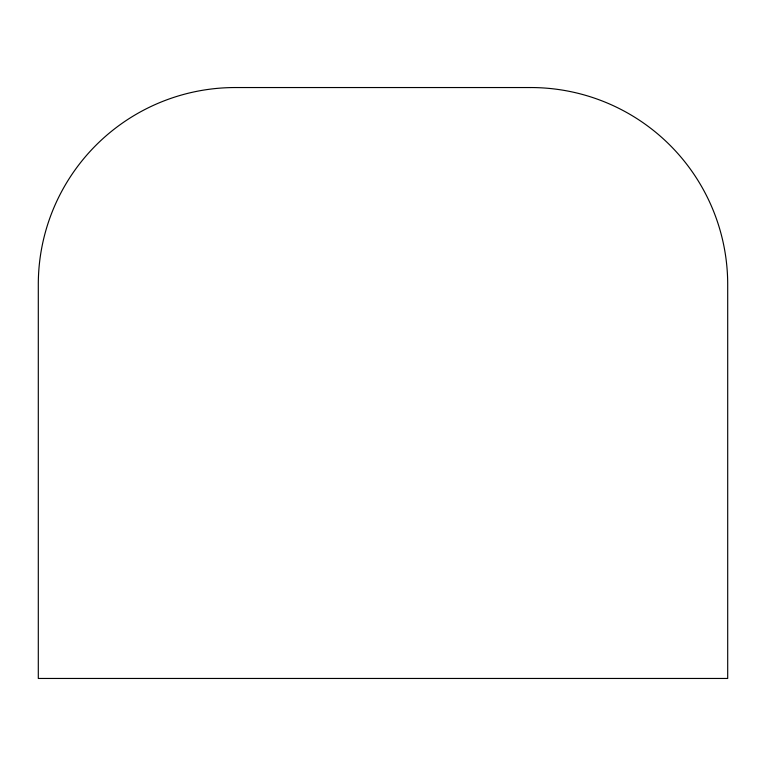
<?xml version="1.0" encoding="UTF-8"?>
<svg xmlns="http://www.w3.org/2000/svg" width="766" height="766" viewBox="0 0 766 766"><rect width="100%" height="100%" fill="white"/><g stroke="black" fill="none" stroke-linecap="round" stroke-linejoin="round"><path stroke-width="1.15" d="M530.733 87.544L235.267 87.544A196.967 196.967 0 0 0 38.3 284.512L38.3 678.456L727.7 678.456L727.7 284.512A196.967 196.967 0 0 0 530.733 87.544"/></g></svg>
